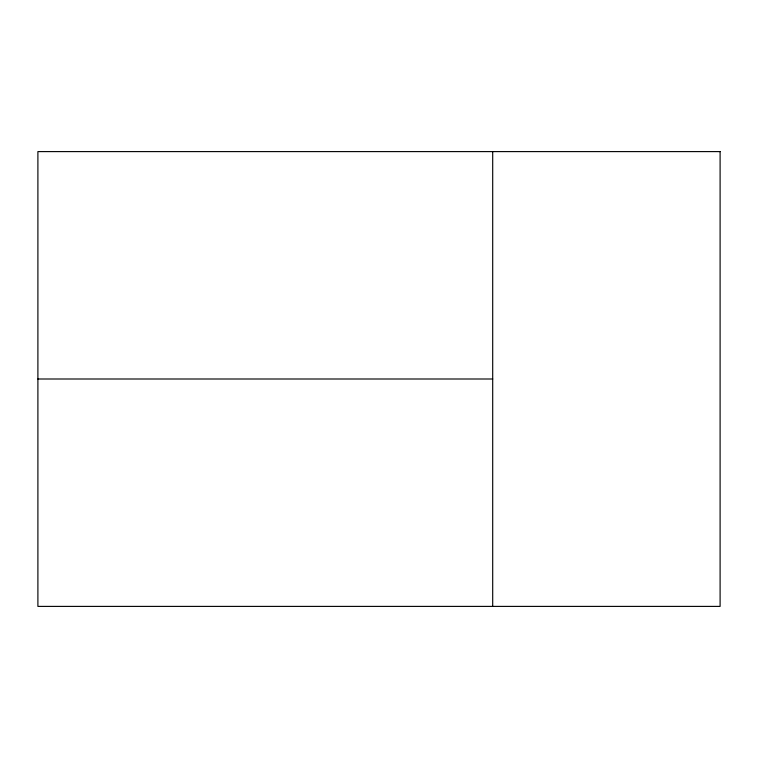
<?xml version="1.0" encoding="UTF-8"?>
<svg xmlns="http://www.w3.org/2000/svg" width="758" height="758" viewBox="0 0 758 758"><rect width="100%" height="100%" fill="white"/><g stroke="black" fill="none" stroke-linecap="round" stroke-linejoin="round"><path stroke-width="1.14" d="M37.9 379L492.7 379M492.7 151.6L492.7 606.4M720.1 151.6L37.9 151.6L37.9 606.4L720.1 606.4L720.1 151.6"/></g></svg>
